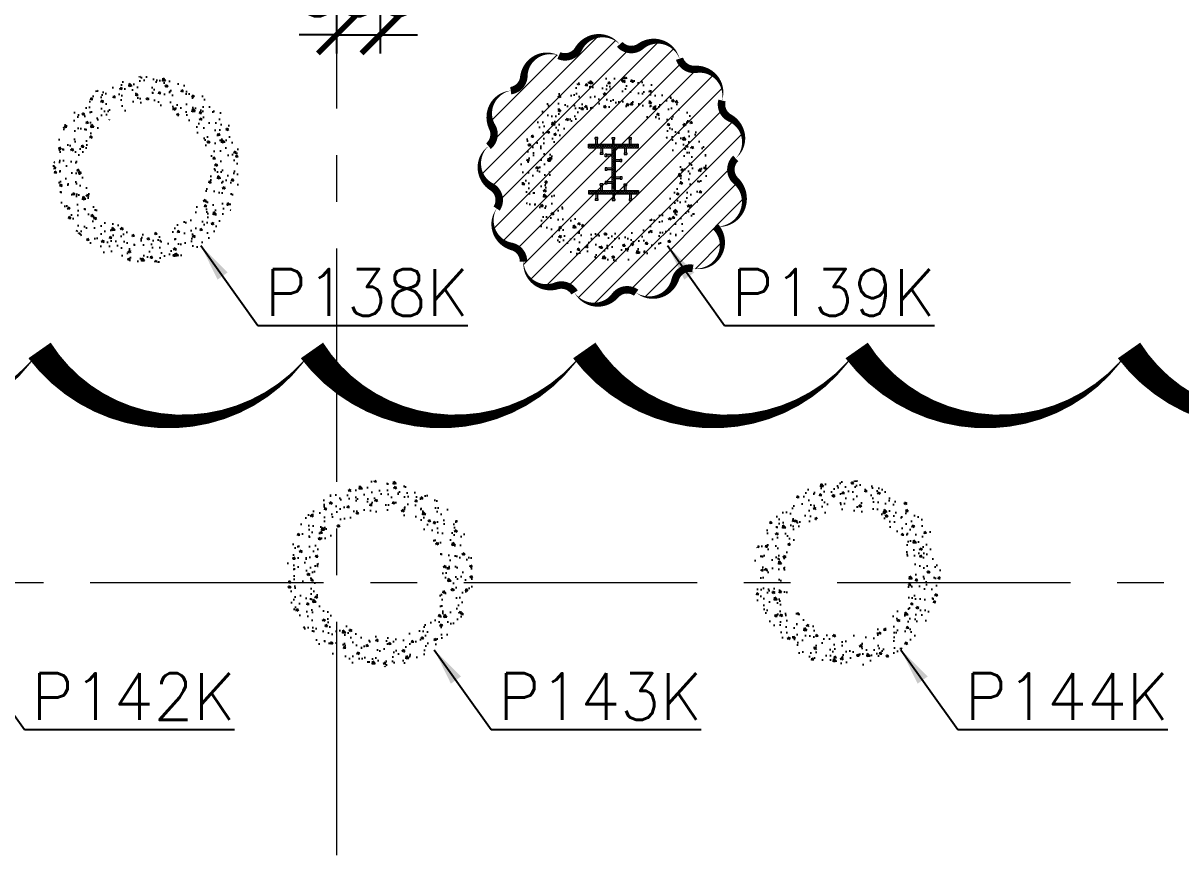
# Model space of a CAD drawing. Header units: millimetres. Extents: x -346728 to 1320345, y -537202 to -385966.
# Drawn here: x 174320 to 183622, y -442162 to -435397 of the extents above; entities that cross this region are included whole.
import ezdxf

# ---------------------------------------------------------------- set-up
doc = ezdxf.new("R2010")
doc.units = ezdxf.units.MM
doc.header["$LTSCALE"] = 100
doc.linetypes.add('X1326_GLB$0$CENTER', pattern=[2, 1.25, -0.25, 0.25, -0.25])
for name, color, linetype, lineweight in [('A-giao thong', 8, 'Continuous', 15), ('KCMANH', 8, 'Continuous', 13), ('KINGPOST', 5, 'Continuous', 20), ('X1326_GLB$0$A-tim', 8, 'X1326_GLB$0$CENTER', 9)]:
    doc.layers.add(name, color=color, linetype=linetype, lineweight=lineweight)
doc.layers.add('CL load', color=1, linetype='Continuous', plot=False)
for name, color, linetype in [('hach', 253, 'Continuous'), ('PILE MARK', 8, 'Continuous'), ('PL', 3, 'Continuous')]:
    doc.layers.add(name, color=color, linetype=linetype)
doc.styles.add('simplex', font='simplex.shx')
doc.dimstyles.new('100', dxfattribs={"dimscale": 150, "dimtxt": 2.5, "dimasz": 2, "dimexe": 1, "dimexo": 1, "dimgap": 1, "dimtad": 1, "dimdec": 0, "dimzin": 0, "dimdsep": 46, "dimtxsty": 'simplex', "dimblk": 'ARCHTICK', "dimcen": 1, "dimdle": 1, "dimclrd": 256, "dimclre": 256, "dimclrt": 6, "dimadec": 0, "dimazin": 0, "dimtfac": 1, "dimtdec": 0, "dimtix": 1, "dimtmove": 2, "dimatfit": 3, "dimfxl": 1, "dimtolj": 1, "dimtzin": 0, "dimarcsym": 0})
pattern_1 = [(45, (188543.33, 11377564.439), (-8.980256121, 8.980256121), []), (135, (188543.33, 11377564.439), (-8.980256121, -8.980256121), [])]

# ---------------------------------------------------------------- blocks, each defined once
blk = doc.blocks.new('_ArchTick')
at = {"color": 0, "linetype": 'ByBlock', "const_width": 0.15}
blk.add_lwpolyline([(-0.5, -0.5), (0.5, 0.5)], dxfattribs=at)
blk = doc.blocks.new('*D469')
at = {"layer": 'CL load', "lineweight": -2, "transparency": 16777216}
for p, q in [((176838.6, -434244), (176838.6, -435639.7)), ((177188.3, -434226.4), (177188.3, -435639.7)), ((176838.6, -435489.7), (176538.6, -435489.7)), ((176838.6, -435489.7), (177188.3, -435489.7)), ((177188.3, -435489.7), (177488.3, -435489.7))]:
    blk.add_line(p, q, dxfattribs=at)
at = {"layer": 'DEFPOINTS', "color": 0, "transparency": 16777216}
for p in [(176838.6, -434094, 0), (177188.3, -434076.4), (177188.3, -435489.7)]:
    blk.add_point(p, dxfattribs=at)
at = {"layer": 'CL load', "lineweight": -2, "transparency": 16777216, "xscale": 300, "yscale": 300, "zscale": 300}
blk.add_blockref('_ArchTick', (176838.6, -435489.7), dxfattribs=at)
at = {"layer": 'CL load', "lineweight": -2, "transparency": 16777216, "xscale": 300, "yscale": 300, "zscale": 300, "rotation": 180}
blk.add_blockref('_ArchTick', (177188.3, -435489.7), dxfattribs=at)
at = {"layer": 'CL load', "color": 6, "transparency": 16777216, "insert": (177013.4, -435152.2), "char_height": 375, "attachment_point": 5, "style": 'simplex'}
blk.add_mtext('\\A1;350', dxfattribs=at)
blk = doc.blocks.new('LVL-KHUNGTEN')
blk.add_lwpolyline([(61072.9, 41092.8), (119123.5, 41092.8), (119123.5, 61.9), (61072.9, 61.9)], close=True)
blk = doc.blocks.new('KP50 TOI SAN L1')
at = {"ltscale": 0.1}
h = blk.add_hatch(color=3, dxfattribs=at)
h.dxf.hatch_style = 1
h.paths.add_polyline_path([(14.4, 171.2), (-14.4, 171.2), (-14.4, 142.4)])
h.paths.add_polyline_path([(-14.4, -142.4), (-14.4, -171.2), (14.4, -171.2)])
at = {"layer": 'KCMANH', "linetype": 'ByBlock'}
h = blk.add_hatch(dxfattribs=at)
h.set_pattern_fill('ANSI37', color=3, scale=4, style=0)
h.set_pattern_definition(pattern_1)
h.paths.add_polyline_path([(-200, 200), (-200, 171.2), (200, 171.2), (200, 200)])
h = blk.add_hatch(dxfattribs=at)
h.set_pattern_fill('ANSI37', color=3, scale=4, style=0)
h.set_pattern_definition([(45, (188728.93, 11377564.439), (-8.980256121, 8.980256121), []), (135, (188728.93, 11377564.439), (-8.980256121, -8.980256121), [])])
h.paths.add_polyline_path([(14.4, 171.2), (-14.4, 142.4), (-14.4, -142.4), (14.4, -171.2)])
h = blk.add_hatch(dxfattribs=at)
h.set_pattern_fill('ANSI37', color=3, scale=4, style=0)
h.set_pattern_definition(pattern_1)
h.paths.add_polyline_path([(-200, -171.2), (-200, -200), (200, -200), (200, -171.2)])
at = {"layer": 'KCMANH', "color": 3, "linetype": 'ByBlock'}
blk.add_line((-200, 200), (200, 200), dxfattribs=at)
at = {"layer": 'KCMANH', "linetype": 'ByBlock'}
for p, q in [((-125.2, 252.8), (-146, 252.8)), ((-146, 240), (-146, 252.8)), ((-125.2, 240), (-146, 240)), ((-142, 200), (-142, 240)), ((-129.2, 200), (-129.2, 240)), ((-125.2, 240), (-125.2, 252.8)), ((-10.4, 252.8), (10.4, 252.8)), ((-10.4, 240), (-10.4, 252.8)), ((-10.4, 240), (10.4, 240)), ((-6.4, 200), (-6.4, 240)), ((6.4, 200), (6.4, 240)), ((10.4, 240), (10.4, 252.8)), ((125.2, 252.8), (146, 252.8)), ((125.2, 240), (125.2, 252.8)), ((125.2, 240), (146, 240)), ((129.2, 200), (129.2, 240)), ((142, 200), (142, 240)), ((146, 240), (146, 252.8)), ((-85.2, 131.2), (-106, 131.2)), ((-106, 131.2), (-106, 118.4)), ((-85.2, 118.4), (-106, 118.4)), ((-102, 171.2), (-102, 131.2)), ((-89.2, 171.2), (-89.2, 131.2)), ((-85.2, 131.2), (-85.2, 118.4)), ((-67.2, 99.6), (-67.2, 120.4)), ((-54.4, 120.4), (-67.2, 120.4)), ((-54.4, 99.6), (-67.2, 99.6)), ((-54.4, 99.6), (-54.4, 120.4)), ((-14.4, 116.4), (-54.4, 116.4)), ((-14.4, 103.6), (-54.4, 103.6)), ((85.2, 131.2), (106, 131.2)), ((85.2, 131.2), (85.2, 118.4)), ((85.2, 118.4), (106, 118.4)), ((89.2, 171.2), (89.2, 131.2)), ((102, 171.2), (102, 131.2)), ((106, 131.2), (106, 118.4)), ((-67.2, 10.4), (-67.2, -10.4)), ((-54.4, 10.4), (-67.2, 10.4)), ((-54.4, 10.4), (-54.4, -10.4)), ((-14.4, 6.4), (-54.4, 6.4)), ((14.4, 76.4), (54.4, 76.4)), ((14.4, 63.6), (54.4, 63.6)), ((54.4, 59.6), (54.4, 80.4)), ((54.4, 80.4), (67.2, 80.4)), ((54.4, 59.6), (67.2, 59.6)), ((67.2, 59.6), (67.2, 80.4)), ((-54.4, -10.4), (-67.2, -10.4)), ((-14.4, -6.4), (-54.4, -6.4)), ((14.4, -63.6), (54.4, -63.6)), ((14.4, -76.4), (54.4, -76.4)), ((54.4, -59.6), (54.4, -80.4)), ((54.4, -59.6), (67.2, -59.6)), ((54.4, -80.4), (67.2, -80.4)), ((67.2, -59.6), (67.2, -80.4)), ((-85.2, -118.4), (-106, -118.4)), ((-106, -131.2), (-106, -118.4)), ((-85.2, -131.2), (-106, -131.2)), ((-102, -171.2), (-102, -131.2)), ((-89.2, -171.2), (-89.2, -131.2)), ((-85.2, -131.2), (-85.2, -118.4)), ((-67.2, -99.6), (-67.2, -120.4)), ((-54.4, -99.6), (-67.2, -99.6)), ((-54.4, -120.4), (-67.2, -120.4)), ((-54.4, -99.6), (-54.4, -120.4)), ((-14.4, -103.6), (-54.4, -103.6)), ((-14.4, -116.4), (-54.4, -116.4)), ((85.2, -118.4), (106, -118.4)), ((85.2, -131.2), (85.2, -118.4)), ((85.2, -131.2), (106, -131.2)), ((89.2, -171.2), (89.2, -131.2)), ((102, -171.2), (102, -131.2)), ((106, -131.2), (106, -118.4)), ((-125.2, -240), (-146, -240)), ((-146, -240), (-146, -252.8)), ((-125.2, -252.8), (-146, -252.8)), ((-142, -200), (-142, -240)), ((-129.2, -200), (-129.2, -240)), ((-125.2, -240), (-125.2, -252.8)), ((-10.4, -240), (10.4, -240)), ((-10.4, -240), (-10.4, -252.8)), ((-10.4, -252.8), (10.4, -252.8)), ((-6.4, -200), (-6.4, -240)), ((6.4, -200), (6.4, -240)), ((10.4, -240), (10.4, -252.8)), ((125.2, -240), (146, -240)), ((125.2, -240), (125.2, -252.8)), ((125.2, -252.8), (146, -252.8)), ((129.2, -200), (129.2, -240)), ((142, -200), (142, -240)), ((146, -240), (146, -252.8))]:
    blk.add_line(p, q, dxfattribs=at)
at = {"layer": 'KINGPOST', "color": 3, "linetype": 'ByBlock'}
for p, q in [((-200, 171.2), (-200, 200)), ((200, 171.2), (200, 200)), ((-200, 171.2), (200, 171.2)), ((-14.4, 171.2), (-14.4, -171.2)), ((-14.4, 142.4), (14.4, 171.2)), ((14.4, 171.2), (14.4, -171.2)), ((-200, -171.2), (200, -171.2)), ((-200, -171.2), (-200, -200)), ((-14.4, -142.4), (14.4, -171.2)), ((200, -171.2), (200, -200)), ((-200, -200), (200, -200))]:
    blk.add_line(p, q, dxfattribs=at)
at = {"layer": 'KINGPOST', "color": 6, "linetype": 'ByBlock'}
blk.add_lwpolyline([(-14.4, 0), (14.4, 0)], dxfattribs=at)
blk = doc.blocks.new('B1 Kingpost Layout Plan1')
at = {"layer": 'KCMANH', "linetype": 'ByBlock'}
blk.add_blockref('KP50 TOI SAN L1', (28699.6, -21803.8, 0), dxfattribs=at)

msp = doc.modelspace()

# ---------------------------------------------------------------- hatches: boundary and pattern name
at = {"ltscale": 0.1}
h = msp.add_hatch(color=3, dxfattribs=at)
h.dxf.hatch_style = 1
h.paths.add_polyline_path([(179077.7, -436402.8), (179048.9, -436402.8), (179048.9, -436431.6)])
h.paths.add_polyline_path([(179048.9, -436716.4), (179048.9, -436745.2), (179077.7, -436745.2)])
at = {"layer": 'A-giao thong', "transparency": 33554572}
h = msp.add_hatch(dxfattribs=at)
h.set_pattern_fill('ANSI31', color=256, scale=1000)
h.set_pattern_definition([(45, (140714.31, -533830.62), (-88.38835, 88.38835), [])])
edge = h.paths.add_edge_path()
edge.add_arc((179908.4, -436338.3), 200.1, 313.189, 423.189)
edge.add_arc((180054.2, -436049.8), 123.2, 165.32463, 243.189, ccw=False)
edge.add_arc((179741.2, -435967.8), 200.3, 345.32463, 455.32463)
edge.add_arc((179711.2, -435645.7), 123.2, 197.45235, 275.32463, ccw=False)
edge.add_arc((179402.7, -435742.7), 200.2, 17.45235, 127.45235)
edge.add_arc((179206, -435485.9), 123.2, 221.33742, 307.45235, ccw=False)
edge.add_arc((178961, -435701.5), 203.2, 41.33742, 151.33742)
edge.add_arc((178674.6, -435545), 123.2, 245.97207, 331.33742, ccw=False)
edge.add_arc((178542.9, -435840.4), 200.3, 65.97207, 175.97207)
edge.add_arc((178220.2, -435817.6), 123.2, 278.09941, 355.97207, ccw=False)
edge.add_arc((178265.8, -436137.9), 200.3, 98.09941, 208.09941)
edge.add_arc((177980.4, -436290.3), 123.2, -50.51419, 28.09941, ccw=False)
edge.add_arc((178186.4, -436540.2), 200.7, 129.48581, 239.48581)
edge.add_arc((178021.9, -436819.2), 123.2, -33.38585, 59.48581, ccw=False)
edge.add_arc((178291.9, -436997.1), 200.1, 146.61415, 256.61415)
edge.add_arc((178217, -437311.6), 123.2, -1.25134, 76.61415, ccw=False)
edge.add_arc((178540.5, -437318.7), 200.3, 178.74866, 288.74866)
edge.add_arc((178644.5, -437625), 123.2, 30.87684, 108.74866, ccw=False)
edge.add_arc((178922, -437459.1), 200.2, 210.87684, 320.87684)
edge.add_arc((179172.9, -437663.1), 123.2, 54.01227, 140.87684, ccw=False)
edge.add_arc((179364.7, -437399.1), 203.1, 234.01227, 344.01227)
edge.add_arc((179678.4, -437489), 123.2, 79.39644, 164.01227, ccw=False)
edge.add_arc((179737.9, -437171), 200.3, 259.39644, 404.1286)
edge.add_arc((179902.8, -436820.7), 212, 264.27964, 407.39823)
edge.add_arc((180129.6, -436574), 123.2, 133.189, 227.39823, ccw=False)
at = {"layer": 'hach'}
h = msp.add_hatch(dxfattribs=at)
h.set_pattern_fill('ANSI31', color=256, scale=70)
h.set_pattern_definition([(45, (121918.56, -508591.22), (-157.15448, 157.15448), [])])
h.paths.add_polyline_path([(142200.7, -410142.2), (128621.2, -428107.5), (155914.1, -501359), (162214.1, -503970.9), (238136.4, -469396.6), (242695.2, -462329.4), (242687.2, -415142.7), (237685.1, -410142.2)])
h.paths.add_polyline_path([(142797.9, -411342.2), (129975.7, -428305.7), (156856.2, -500450.6), (162191.6, -502662.6), (237318.8, -468450.4), (241495.1, -461976.1), (241487, -415639.4), (237188.2, -411342.2)], flags=16)
h = msp.add_hatch(dxfattribs=at)
h.set_pattern_fill('AR-CONC', color=256, scale=4)
h.set_pattern_definition([(50, (121918.56, -508591.2), (728.7387, -63.7563), [76.2, -838.2]), (355, (121918.56, -508591.2), (-140.9737, 764.2274), [60.96, -670.5623]), (100.45144, (121979.3, -508596.54), (587.765, 700.471), [64.76, -712.361]), (46.1842, (121918.6, -508388), (1084.316, -168.1693), [114.3, -1257.3]), (96.63556, (122008.9, -508402), (949.6165, 989.7045), [97.14, -1068.5424]), (351.18415, (121918.6, -508388), (949.6165, 989.7045), [91.44, -1005.839]), (21, (122020.16, -508438.8), (606.4576, -409.0608), [76.2, -838.2]), (326, (122020.16, -508438.8), (247.208, 736.752), [60.96, -670.56]), (71.45144, (122070.7, -508472.9), (853.6657, 327.691), [64.76, -712.3598]), (37.5, (121918.56, -508591.22), (12.3544, 338.22016), [0, -662.432, 0, -680.72, 0, -673.1]), (7.5, (121918.56, -508591.22), (267.27865, 400.7223), [0, -388.112, 0, -647.192, 0, -256.54]), (327.5, (121692, -508591.22), (542.3624, -22.91498), [0, -254, 0, -792.48, 0, -1051.56]), (317.5, (121590.4, -508591.2), (592.5167, 101.706), [0, -330.2, 0, -526.288, 0, -746.76])])
h.paths.add_polyline_path([(142200.7, -410142.2), (128621.2, -428107.5), (155914.1, -501359), (162214.1, -503970.9), (238136.4, -469396.6), (242695.2, -462329.4), (242687.2, -415142.7), (237685.1, -410142.2)])
h.paths.add_polyline_path([(142797.9, -411342.2), (129975.7, -428305.7), (156856.2, -500450.6), (162191.6, -502662.6), (237318.8, -468450.4), (241495.1, -461976.1), (241487, -415639.4), (237188.2, -411342.2)], flags=16)
at = {"layer": 'PL'}
h = msp.add_hatch(dxfattribs=at)
h.set_pattern_fill('AR-CONC', color=6)
h.set_pattern_definition([(130, (167815.04, -449035.26), (-182.1847, -15.9391), [19.05, -209.55]), (185, (167815.04, -449035.26), (35.2434, 191.0568), [15.24, -167.6406]), (79.5486, (167799.86, -449036.6), (-146.9412, 175.1178), [16.19, -178.0902]), (133.8158, (167815.04, -448984.46), (-271.079, -42.0423), [28.575, -314.325]), (83.3644, (167792.45, -448987.97), (-237.404, 247.426), [24.285, -267.1356]), (188.8158, (167815.04, -448984.46), (-237.404, 247.426), [22.86, -251.4597]), (159, (167789.64, -448997.16), (-151.6144, -102.2652), [19.05, -209.55]), (214, (167789.64, -448997.16), (-61.802, 184.188), [15.24, -167.64]), (108.5486, (167777.01, -449005.69), (-213.4164, 81.9228), [16.19, -178.09]), (142.5, (167815.043, -449035.264), (-3.0886, 84.55504), [0, -165.608, 0, -170.18, 0, -168.275]), (172.5, (167815.04, -449035.26), (-66.81966, 100.1806), [0, -97.028, 0, -161.798, 0, -64.135]), (212.5, (167871.685, -449035.264), (-135.5906, -5.72874), [0, -63.5, 0, -198.12, 0, -262.89]), (222.5, (167897.09, -449035.26), (-148.1292, 25.4265), [0, -82.55, 0, -131.572, 0, -186.69])])
edge = h.paths.add_edge_path()
edge.add_ellipse((175313.3, -436574), major_axis=(530.3, 530.3), ratio=1, start_angle=135, end_angle=315)
edge.add_ellipse((175313.3, -436574), major_axis=(530.3, 530.3), ratio=1, start_angle=315, end_angle=495)
edge = h.paths.add_edge_path(flags=16)
edge.add_ellipse((175313.3, -436574), major_axis=(-353.6, 353.6), ratio=1, start_angle=45, end_angle=225, ccw=False)
edge.add_ellipse((175313.3, -436574), major_axis=(-353.6, 353.6), ratio=1, start_angle=-135, end_angle=45, ccw=False)
h.paths.add_polyline_path([(175313.3, -436074), (175746.3, -436824), (174880.3, -436824)], flags=0)
h = msp.add_hatch(dxfattribs=at)
h.set_pattern_fill('AR-CONC', color=6)
h.set_pattern_definition([(130, (167815.04, -449035.26), (-182.1847, -15.9391), [19.05, -209.55]), (185, (167815.04, -449035.26), (35.2434, 191.0568), [15.24, -167.6406]), (79.5486, (167799.86, -449036.6), (-146.9412, 175.1178), [16.19, -178.0902]), (133.8158, (167815.04, -448984.46), (-271.079, -42.0423), [28.575, -314.325]), (83.3644, (167792.45, -448987.97), (-237.404, 247.426), [24.285, -267.1356]), (188.8158, (167815.04, -448984.46), (-237.404, 247.426), [22.86, -251.4597]), (159, (167789.64, -448997.16), (-151.6144, -102.2652), [19.05, -209.55]), (214, (167789.64, -448997.16), (-61.802, 184.188), [15.24, -167.64]), (108.5486, (167777.01, -449005.69), (-213.4164, 81.9228), [16.19, -178.09]), (142.5, (167815.043, -449035.264), (-3.0886, 84.55504), [0, -165.608, 0, -170.18, 0, -168.275]), (172.5, (167815.04, -449035.26), (-66.81966, 100.1806), [0, -97.028, 0, -161.798, 0, -64.135]), (212.5, (167871.685, -449035.264), (-135.5906, -5.72874), [0, -63.5, 0, -198.12, 0, -262.89]), (222.5, (167897.09, -449035.26), (-148.1292, 25.4265), [0, -82.55, 0, -131.572, 0, -186.69])])
edge = h.paths.add_edge_path()
edge.add_ellipse((175313.3, -436574), major_axis=(530.3, 530.3), ratio=1, start_angle=135, end_angle=315)
edge.add_ellipse((175313.3, -436574), major_axis=(530.3, 530.3), ratio=1, start_angle=315, end_angle=495)
edge = h.paths.add_edge_path(flags=16)
edge.add_ellipse((175313.3, -436574), major_axis=(-353.6, 353.6), ratio=1, start_angle=45, end_angle=225, ccw=False)
edge.add_ellipse((175313.3, -436574), major_axis=(353.6, 353.6), ratio=1, start_angle=-45, end_angle=135, ccw=False)
h.paths.add_polyline_path([(175313.3, -436074), (175746.3, -436824), (174880.3, -436824)], flags=0)
h = msp.add_hatch(dxfattribs=at)
h.set_pattern_fill('AR-CONC', color=6)
h.set_pattern_definition([(130, (164065.04, -449035.26), (-182.1847, -15.9391), [19.05, -209.55]), (185, (164065.04, -449035.26), (35.2434, 191.0568), [15.24, -167.6406]), (79.5486, (164049.86, -449036.6), (-146.9412, 175.1178), [16.19, -178.0902]), (133.8158, (164065.04, -448984.46), (-271.079, -42.0423), [28.575, -314.325]), (83.3644, (164042.45, -448987.97), (-237.404, 247.426), [24.285, -267.1356]), (188.8158, (164065.04, -448984.46), (-237.404, 247.426), [22.86, -251.4597]), (159, (164039.64, -448997.16), (-151.6144, -102.2652), [19.05, -209.55]), (214, (164039.64, -448997.16), (-61.802, 184.188), [15.24, -167.64]), (108.5486, (164027.01, -449005.69), (-213.4164, 81.9228), [16.19, -178.09]), (142.5, (164065.043, -449035.264), (-3.0886, 84.55504), [0, -165.608, 0, -170.18, 0, -168.275]), (172.5, (164065.04, -449035.26), (-66.81966, 100.18057), [0, -97.028, 0, -161.798, 0, -64.135]), (212.5, (164121.685, -449035.264), (-135.5906, -5.72874), [0, -63.5, 0, -198.12, 0, -262.89]), (222.5, (164147.09, -449035.26), (-148.1292, 25.4265), [0, -82.55, 0, -131.572, 0, -186.69])])
edge = h.paths.add_edge_path()
edge.add_ellipse((179063.3, -436574), major_axis=(530.3, 530.3), ratio=1, start_angle=135, end_angle=315)
edge.add_ellipse((179063.3, -436574), major_axis=(530.3, 530.3), ratio=1, start_angle=315, end_angle=495)
edge = h.paths.add_edge_path(flags=16)
edge.add_ellipse((179063.3, -436574), major_axis=(-353.6, 353.6), ratio=1, start_angle=45, end_angle=225, ccw=False)
edge.add_ellipse((179063.3, -436574), major_axis=(-353.6, 353.6), ratio=1, start_angle=-135, end_angle=45, ccw=False)
h.paths.add_polyline_path([(179063.3, -436074), (179496.3, -436824), (178630.3, -436824)], flags=0)
h = msp.add_hatch(dxfattribs=at)
h.set_pattern_fill('AR-CONC', color=6)
h.set_pattern_definition([(130, (164065.04, -449035.26), (-182.1847, -15.9391), [19.05, -209.55]), (185, (164065.04, -449035.26), (35.2434, 191.0568), [15.24, -167.6406]), (79.5486, (164049.86, -449036.6), (-146.9412, 175.1178), [16.19, -178.0902]), (133.8158, (164065.04, -448984.46), (-271.079, -42.0423), [28.575, -314.325]), (83.3644, (164042.45, -448987.97), (-237.404, 247.426), [24.285, -267.1356]), (188.8158, (164065.04, -448984.46), (-237.404, 247.426), [22.86, -251.4597]), (159, (164039.64, -448997.16), (-151.6144, -102.2652), [19.05, -209.55]), (214, (164039.64, -448997.16), (-61.802, 184.188), [15.24, -167.64]), (108.5486, (164027.01, -449005.69), (-213.4164, 81.9228), [16.19, -178.09]), (142.5, (164065.043, -449035.264), (-3.0886, 84.55504), [0, -165.608, 0, -170.18, 0, -168.275]), (172.5, (164065.04, -449035.26), (-66.81966, 100.18057), [0, -97.028, 0, -161.798, 0, -64.135]), (212.5, (164121.685, -449035.264), (-135.5906, -5.72874), [0, -63.5, 0, -198.12, 0, -262.89]), (222.5, (164147.09, -449035.26), (-148.1292, 25.4265), [0, -82.55, 0, -131.572, 0, -186.69])])
edge = h.paths.add_edge_path()
edge.add_ellipse((179063.3, -436574), major_axis=(530.3, 530.3), ratio=1, start_angle=135, end_angle=315)
edge.add_ellipse((179063.3, -436574), major_axis=(530.3, 530.3), ratio=1, start_angle=315, end_angle=495)
edge = h.paths.add_edge_path(flags=16)
edge.add_ellipse((179063.3, -436574), major_axis=(-353.6, 353.6), ratio=1, start_angle=45, end_angle=225, ccw=False)
edge.add_ellipse((179063.3, -436574), major_axis=(353.6, 353.6), ratio=1, start_angle=-45, end_angle=135, ccw=False)
h.paths.add_polyline_path([(179063.3, -436074), (179496.3, -436824), (178630.3, -436824)], flags=0)
h = msp.add_hatch(dxfattribs=at)
h.set_pattern_fill('AR-CONC', color=6)
h.set_pattern_definition([(130, (165940.04, -452282.86), (-182.1847, -15.9391), [19.05, -209.55]), (185, (165940.04, -452282.86), (35.2434, 191.0568), [15.24, -167.6406]), (79.5486, (165924.86, -452284.19), (-146.9412, 175.1178), [16.19, -178.0902]), (133.8158, (165940.04, -452232.06), (-271.079, -42.0423), [28.575, -314.325]), (83.3644, (165917.45, -452235.56), (-237.404, 247.426), [24.285, -267.1356]), (188.8158, (165940.04, -452232.06), (-237.404, 247.426), [22.86, -251.4597]), (159, (165914.64, -452244.76), (-151.6144, -102.2652), [19.05, -209.55]), (214, (165914.64, -452244.76), (-61.802, 184.188), [15.24, -167.64]), (108.5486, (165902.01, -452253.28), (-213.4164, 81.9228), [16.19, -178.09]), (142.5, (165940.043, -452282.86), (-3.0886, 84.55504), [0, -165.608, 0, -170.18, 0, -168.275]), (172.5, (165940.04, -452282.86), (-66.81966, 100.18057), [0, -97.028, 0, -161.798, 0, -64.135]), (212.5, (165996.685, -452282.86), (-135.5906, -5.72874), [0, -63.5, 0, -198.12, 0, -262.89]), (222.5, (166022.09, -452282.86), (-148.1292, 25.4265), [0, -82.55, 0, -131.572, 0, -186.69])])
edge = h.paths.add_edge_path()
edge.add_ellipse((177188.3, -439821.6), major_axis=(-530.3, 530.3), ratio=1, start_angle=45, end_angle=225)
edge.add_ellipse((177188.3, -439821.6), major_axis=(530.3, 530.3), ratio=1, start_angle=315, end_angle=495)
edge = h.paths.add_edge_path(flags=16)
edge.add_ellipse((177188.3, -439821.6), major_axis=(353.6, 353.6), ratio=1, start_angle=135, end_angle=315, ccw=False)
edge.add_ellipse((177188.3, -439821.6), major_axis=(-353.6, 353.6), ratio=1, start_angle=-135, end_angle=45, ccw=False)
h.paths.add_polyline_path([(177188.3, -439321.6), (177621.3, -440071.6), (176755.3, -440071.6)], flags=0)
h = msp.add_hatch(dxfattribs=at)
h.set_pattern_fill('AR-CONC', color=6)
h.set_pattern_definition([(130, (165940.04, -452282.86), (-182.1847, -15.9391), [19.05, -209.55]), (185, (165940.04, -452282.86), (35.2434, 191.0568), [15.24, -167.6406]), (79.5486, (165924.86, -452284.19), (-146.9412, 175.1178), [16.19, -178.0902]), (133.8158, (165940.04, -452232.06), (-271.079, -42.0423), [28.575, -314.325]), (83.3644, (165917.45, -452235.56), (-237.404, 247.426), [24.285, -267.1356]), (188.8158, (165940.04, -452232.06), (-237.404, 247.426), [22.86, -251.4597]), (159, (165914.64, -452244.76), (-151.6144, -102.2652), [19.05, -209.55]), (214, (165914.64, -452244.76), (-61.802, 184.188), [15.24, -167.64]), (108.5486, (165902.01, -452253.28), (-213.4164, 81.9228), [16.19, -178.09]), (142.5, (165940.043, -452282.86), (-3.0886, 84.55504), [0, -165.608, 0, -170.18, 0, -168.275]), (172.5, (165940.04, -452282.86), (-66.81966, 100.18057), [0, -97.028, 0, -161.798, 0, -64.135]), (212.5, (165996.685, -452282.86), (-135.5906, -5.72874), [0, -63.5, 0, -198.12, 0, -262.89]), (222.5, (166022.09, -452282.86), (-148.1292, 25.4265), [0, -82.55, 0, -131.572, 0, -186.69])])
edge = h.paths.add_edge_path()
edge.add_ellipse((177188.3, -439821.6), major_axis=(530.3, 530.3), ratio=1, start_angle=135, end_angle=315)
edge.add_ellipse((177188.3, -439821.6), major_axis=(-530.3, 530.3), ratio=1, start_angle=225, end_angle=405)
edge = h.paths.add_edge_path(flags=16)
edge.add_ellipse((177188.3, -439821.6), major_axis=(-353.6, 353.6), ratio=1, start_angle=45, end_angle=225, ccw=False)
edge.add_ellipse((177188.3, -439821.6), major_axis=(353.6, 353.6), ratio=1, start_angle=-45, end_angle=135, ccw=False)
h.paths.add_polyline_path([(177188.3, -439321.6), (177621.3, -440071.6), (176755.3, -440071.6)], flags=0)
h = msp.add_hatch(dxfattribs=at)
h.set_pattern_fill('AR-CONC', color=6)
h.set_pattern_definition([(130, (162190.04, -452282.86), (-182.1847, -15.9391), [19.05, -209.55]), (185, (162190.04, -452282.86), (35.2434, 191.0568), [15.24, -167.6406]), (79.54856, (162174.86, -452284.19), (-146.9412, 175.1178), [16.19, -178.0902]), (133.8158, (162190.04, -452232.06), (-271.079, -42.0423), [28.575, -314.325]), (83.3644, (162167.45, -452235.56), (-237.404, 247.426), [24.285, -267.1356]), (188.8158, (162190.04, -452232.06), (-237.404, 247.426), [22.86, -251.4597]), (159, (162164.64, -452244.76), (-151.6144, -102.2652), [19.05, -209.55]), (214, (162164.64, -452244.76), (-61.802, 184.188), [15.24, -167.64]), (108.54855, (162152.01, -452253.28), (-213.4164, 81.9228), [16.19, -178.09]), (142.5, (162190.043, -452282.86), (-3.0886, 84.55504), [0, -165.608, 0, -170.18, 0, -168.275]), (172.5, (162190.04, -452282.86), (-66.81966, 100.18057), [0, -97.028, 0, -161.798, 0, -64.135]), (212.5, (162246.685, -452282.86), (-135.5906, -5.72874), [0, -63.5, 0, -198.12, 0, -262.89]), (222.5, (162272.09, -452282.86), (-148.1292, 25.4265), [0, -82.55, 0, -131.572, 0, -186.69])])
edge = h.paths.add_edge_path()
edge.add_ellipse((180938.3, -439821.6), major_axis=(-530.3, 530.3), ratio=1, start_angle=45, end_angle=225)
edge.add_ellipse((180938.3, -439821.6), major_axis=(530.3, 530.3), ratio=1, start_angle=315, end_angle=495)
edge = h.paths.add_edge_path(flags=16)
edge.add_ellipse((180938.3, -439821.6), major_axis=(353.6, 353.6), ratio=1, start_angle=135, end_angle=315, ccw=False)
edge.add_ellipse((180938.3, -439821.6), major_axis=(-353.6, 353.6), ratio=1, start_angle=-135, end_angle=45, ccw=False)
h.paths.add_polyline_path([(180938.3, -439321.6), (181371.3, -440071.6), (180505.3, -440071.6)], flags=0)
h = msp.add_hatch(dxfattribs=at)
h.set_pattern_fill('AR-CONC', color=6)
h.set_pattern_definition([(130, (162190.04, -452282.86), (-182.1847, -15.9391), [19.05, -209.55]), (185, (162190.04, -452282.86), (35.2434, 191.0568), [15.24, -167.6406]), (79.54856, (162174.86, -452284.19), (-146.9412, 175.1178), [16.19, -178.0902]), (133.8158, (162190.04, -452232.06), (-271.079, -42.0423), [28.575, -314.325]), (83.3644, (162167.45, -452235.56), (-237.404, 247.426), [24.285, -267.1356]), (188.8158, (162190.04, -452232.06), (-237.404, 247.426), [22.86, -251.4597]), (159, (162164.64, -452244.76), (-151.6144, -102.2652), [19.05, -209.55]), (214, (162164.64, -452244.76), (-61.802, 184.188), [15.24, -167.64]), (108.54855, (162152.01, -452253.28), (-213.4164, 81.9228), [16.19, -178.09]), (142.5, (162190.043, -452282.86), (-3.0886, 84.55504), [0, -165.608, 0, -170.18, 0, -168.275]), (172.5, (162190.04, -452282.86), (-66.81966, 100.18057), [0, -97.028, 0, -161.798, 0, -64.135]), (212.5, (162246.685, -452282.86), (-135.5906, -5.72874), [0, -63.5, 0, -198.12, 0, -262.89]), (222.5, (162272.09, -452282.86), (-148.1292, 25.4265), [0, -82.55, 0, -131.572, 0, -186.69])])
edge = h.paths.add_edge_path()
edge.add_ellipse((180938.3, -439821.6), major_axis=(530.3, 530.3), ratio=1, start_angle=135, end_angle=315)
edge.add_ellipse((180938.3, -439821.6), major_axis=(-530.3, 530.3), ratio=1, start_angle=225, end_angle=405)
edge = h.paths.add_edge_path(flags=16)
edge.add_ellipse((180938.3, -439821.6), major_axis=(-353.6, 353.6), ratio=1, start_angle=45, end_angle=225, ccw=False)
edge.add_ellipse((180938.3, -439821.6), major_axis=(353.6, 353.6), ratio=1, start_angle=-45, end_angle=135, ccw=False)
h.paths.add_polyline_path([(180938.3, -439321.6), (181371.3, -440071.6), (180505.3, -440071.6)], flags=0)

# ---------------------------------------------------------------- linework, layer by layer
at = {"elevation": -1404.9}
msp.add_lwpolyline([(185394, -438027.6, 0, 218.9, -0.520567), (183205.5, -438027.6, 0, 218.9, -0.520567), (181017, -438027.6, 0, 218.9, -0.520567), (178828.5, -438027.6, 0, 218.9, -0.520567), (176640, -438027.6, 0, 218.9, -0.520567), (174451.5, -438027.6, 0, 218.9, -0.520567), (172263, -438027.6, 0, 218.9, -0.520567), (170074.5, -438027.6, 0, 218.9, -0.520567), (167885.9, -438027.6, 0, 218.9, -0.520567), (165697.4, -438027.6, 0, 218.9, -0.520567), (163508.9, -438027.6, 0, 218.9, -0.520567), (161320.4, -438027.6, 0, 218.9, -0.520567), (159131.9, -438027.6, 0, 218.9, -0.520567), (156943.4, -438027.6, 0, 218.9, -0.520567), (154754.9, -438027.6, 0, 218.9, -0.520567), (152566.4, -438027.6, 0, 218.9, -0.520567), (150377.9, -438027.6, 0, 218.9, -0.520567), (150097.2, -436119.7, 0, 218.9, -0.520567), (150097.2, -433931.2, 0, 218.9, -0.520567)], format="xyseb", dxfattribs=at)
at = {"color": 5, "elevation": -2718.3}
msp.add_lwpolyline([(180045.3, -436484.2, 0, 60, 0.520567), (179998.6, -436159.7, 60, 60, -0.353453), (179935, -436018.6, 0, 60, 0.520567), (179722.6, -435768.3, 60, 60, -0.353492), (179593.7, -435682.6, 0, 60, 0.520567), (179280.9, -435583.7, 60, 60, -0.39449), (179113.5, -435567.3, 0, 60, 0.520567), (178782.7, -435604, 60, 60, -0.390715), (178624.4, -435657.5, 0, 60, 0.520567), (178343.1, -435826.3, 60, 60, -0.353493), (178237.6, -435939.6, 0, 60, 0.520567), (178089.1, -436232.3, 60, 60, -0.357135), (178058.8, -436385.4, 0, 60, 0.520567), (178084.5, -436713.1, 60, 60, -0.428971), (178124.8, -436887, 0, 60, 0.520567), (178245.6, -437191.8, 60, 60, -0.353458), (178340.2, -437314.3, 0, 60, 0.520567), (178604.9, -437508.4, 60, 60, -0.353489), (178750.2, -437561.8, 0, 60, 0.520567), (179077.4, -437585.4, 60, 60, -0.398275), (179245.3, -437563.5, 0, 60, 0.520567), (179560, -437455, 60, 60, -0.38695), (179701, -437367.9, 0, 60, 0.731435), (179881.6, -437031.6, 0, 60, 0.720683), (180046.3, -436664.6, 60, 60, -0.435898)], format="xyseb", close=True, dxfattribs=at)
at = {"layer": 'X1326_GLB$0$A-tim', "ltscale": 15}
for p, q in [((176838.6, -398208.6, -1404.9), (176838.6, -512162.7, -1404.9)), ((120859.5, -439891.6, -1404.9), (255546, -439891.6, -1404.9))]:
    msp.add_line(p, q, dxfattribs=at)

# ---------------------------------------------------------------- block references
at = {"extrusion": (0.00597, -2.28885e-18, 0.999982), "xscale": 3.385207865094198, "yscale": 3.385207865094198, "zscale": 3.385207865094198}
msp.add_blockref('LVL-KHUNGTEN', (-107243.5, -525073.6, -287.1), dxfattribs=at)
msp.add_blockref('B1 Kingpost Layout Plan1', (150363.7, -414766, -1404.9))

# ---------------------------------------------------------------- texts
at = {"layer": 'PILE MARK', "color": 4, "style": 'simplex'}
for s, p in [('P138K', (176261.9, -437749.1, -1404.9)), ('P139K', (180011.9, -437749.1, -1404.9)), ('P142K', (174386.9, -440996.7, -1404.9)), ('P143K', (178136.9, -440996.7, -1404.9)), ('P144K', (181886.9, -440996.7, -1404.9))]:
    msp.add_text(s, height=375, dxfattribs=at).set_placement(p)

# ---------------------------------------------------------------- dimensions: what is measured, and where the dimension line sits
at = {"layer": 'CL load'}
dim = msp.add_linear_dim(base=(177188.3, -435489.7, -1404.9), p1=(176838.6, -434094, -1404.9), p2=(177188.3, -434076.4, -1404.9), dimstyle='100', dxfattribs=at)
dim.commit()
dim.dimension.update_dxf_attribs({"geometry": '*D469', "text_midpoint": (177013.4, -435152.2, -1404.9)})

# ---------------------------------------------------------------- leaders
at = {"layer": 'PILE MARK'}
for points in [[(175748.1, -437185.1, -1404.9), (176204.6, -437826.7, -1404.9), (177893.4, -437826.7, -1404.9)], [(179498.1, -437185.1, -1404.9), (179954.6, -437826.7, -1404.9), (181643.4, -437826.7, -1404.9)], [(173873.1, -440432.7, -1404.9), (174329.6, -441074.3, -1404.9), (176018.4, -441074.3, -1404.9)], [(177623.1, -440432.7, -1404.9), (178079.6, -441074.3, -1404.9), (179768.4, -441074.3, -1404.9)], [(181373.1, -440432.7, -1404.9), (181829.6, -441074.3, -1404.9), (183518.4, -441074.3, -1404.9)]]:
    msp.add_leader(points, dimstyle='100', override={"dimgap": 1, "dimtad": 0}, dxfattribs=at)

doc.saveas('drawing.dxf')
